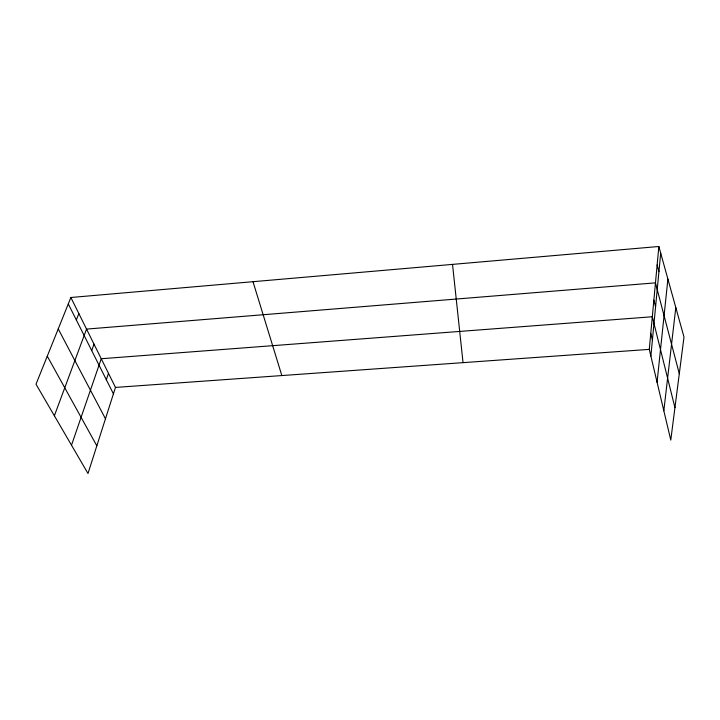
<?xml version="1.0" encoding="UTF-8"?>
<svg xmlns="http://www.w3.org/2000/svg" width="720" height="720" viewBox="0 0 720 720"><rect width="100%" height="100%" fill="white"/><g stroke="black" fill="none" stroke-linecap="round" stroke-linejoin="round"><path stroke-width="1.08" d="M658.854 246.492L684 337.068L670.779 440.073L649.278 349.371L658.854 246.492L70.866 297.495L36 384.219L87.993 473.508L115.479 387.423L70.866 297.495M650.871 356.094L660.699 253.143M657.072 382.248L667.908 279.108M663.831 410.76L675.81 307.584M106.344 379.737L108.477 373.302M71.505 445.194L101.25 358.74L652.311 316.755L674.937 407.655M91.71 350.586L94.014 344.142M54.378 415.773L86.544 329.094L655.47 282.852L679.293 373.716M76.347 319.986L78.831 313.551M115.479 387.423L649.278 349.371M47.277 356.166L96.831 445.824M58.239 328.914L105.462 418.779M68.283 303.921L113.427 393.849M252.999 281.7L281.835 375.561M657.126 264.996L658.926 271.674M653.868 300.096L655.578 306.801M650.772 333.342L652.401 340.065M452.529 264.393L463.041 362.646"/></g></svg>
